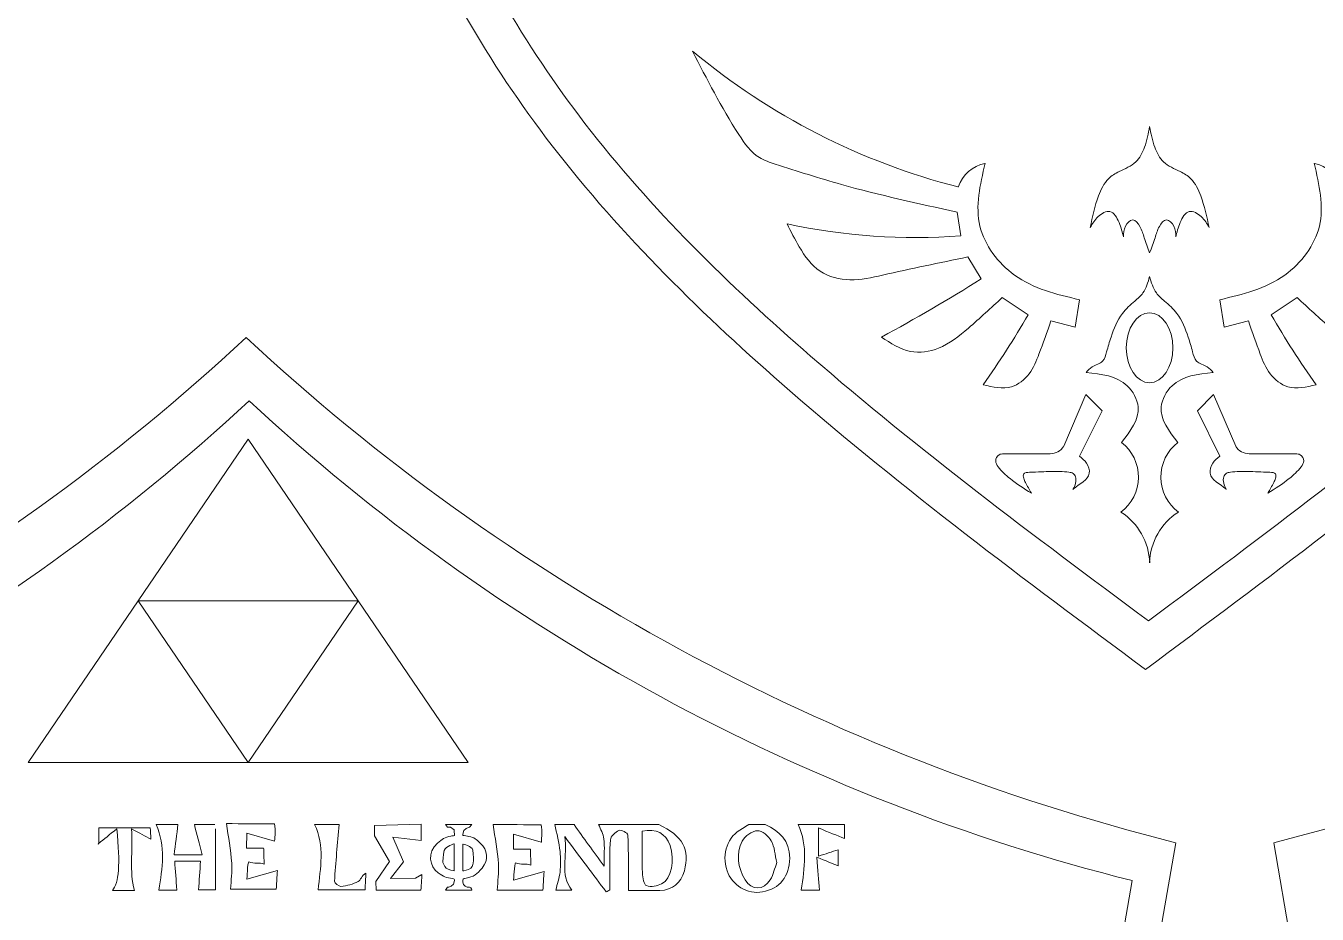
# Model space of a CAD drawing. Header units: inches. Extents: x 0 to 12, y 0 to 12.
# Drawn here: x 3.578 to 4.733, y 6.753 to 7.548 of the extents above; entities that cross this region are included whole.
import ezdxf

# ---------------------------------------------------------------- set-up
doc = ezdxf.new("R2010")
doc.units = ezdxf.units.IN
doc.header["$MEASUREMENT"] = 0

msp = doc.modelspace()

# ---------------------------------------------------------------- linework, layer by layer
at = {"color": 5, "lineweight": 0}
for p, q in [((4.4145, 7.3602), (4.4113, 7.3814)), ((4.4327, 7.3216), (4.4209, 7.3413)), ((4.4748, 7.2896), (4.4516, 7.3049)), ((4.5207, 7.303), (4.5169, 7.2783)), ((4.6464, 7.303), (4.6502, 7.2783)), ((4.6923, 7.2896), (4.7155, 7.3049)), ((4.5169, 7.2783), (4.4952, 7.284)), ((4.6502, 7.2783), (4.6719, 7.284)), ((4.5066, 7.1718), (4.5265, 7.2181)), ((4.5265, 7.2181), (4.5409, 7.2037)), ((4.6406, 7.2181), (4.6262, 7.2037)), ((4.6605, 7.1718), (4.6406, 7.2181)), ((4.5409, 7.2037), (4.5208, 7.1629)), ((4.6262, 7.2037), (4.6462, 7.1629)), ((3.7769, 7.1783), (3.6785, 7.0336)), ((3.8754, 7.0336), (3.7769, 7.1783)), ((4.4528, 7.1651), (4.4945, 7.1651)), ((4.7142, 7.1651), (4.6725, 7.1651)), ((3.6785, 7.0336), (3.58, 6.8888)), ((3.7769, 6.8888), (3.6785, 7.0336)), ((3.6785, 7.0336), (3.8754, 7.0336)), ((3.8754, 7.0336), (3.7769, 6.8888)), ((3.9738, 6.8888), (3.8754, 7.0336)), ((3.58, 6.8888), (3.7769, 6.8888)), ((3.7769, 6.8888), (3.9738, 6.8888)), ((4.48, 6.2747), (4.5679, 6.7831))]:
    msp.add_line(p, q, dxfattribs=at)
at = {"color": 250, "lineweight": 0}
for p, q in [((4.5143, 6.2819), (4.6068, 6.817)), ((4.6946, 6.817), (4.7871, 6.2819))]:
    msp.add_line(p, q, dxfattribs=at)
at = {"color": 5, "lineweight": 0}
for centre, radius, start, end in [((4.5618, 7.9891), 0.604, 230.1334, 255.6659), ((4.4427, 7.3935), 0.0322, 101.4674, 161.1937), ((4.7243, 7.3935), 0.0322, 18.8063, 78.5326), ((4.3743, 7.9093), 0.5506, 257.9267, 274.1924), ((3.6412, 8.5761), 1.4833, 298.2597, 302.2494), ((3.8151, 7.6688), 0.7609, 324.5017, 330.1066), ((5.3519, 7.6688), 0.7609, 209.8934, 215.4983), ((2.5466, 8.5361), 1.8077, 284.1261, 312.9293), ((5.0091, 8.5361), 1.8077, 227.0707, 255.8739), ((4.5343, 7.1443), 0.0392, 306.8379, 52.1804), ((4.6328, 7.1443), 0.0392, 127.8196, 233.1621), ((4.4943, 7.1797), 0.0146, 271.0459, 327.1361), ((4.6728, 7.1797), 0.0146, 212.8639, 268.9541), ((4.5275, 7.0657), 0.0561, 1.9204, 57.3192), ((4.6395, 7.0657), 0.0561, 122.6808, 178.0796)]:
    msp.add_arc(centre, radius, start, end, dxfattribs=at)
at = {"color": 250, "lineweight": 0}
for centre, start, end in [((2.4791, 8.6624), 284.1261, 312.9293), ((5.0712, 8.6624), 227.0707, 255.8739), ((4.2301, 8.6624), 284.1261, 312.9293)]:
    msp.add_arc(centre, 1.9029, start, end, dxfattribs=at)
at = {"color": 5, "lineweight": 0}
msp.add_ellipse((4.5835, 7.26), major_axis=(0, 0.0313), ratio=0.665933, dxfattribs=at)
at = {"color": 250, "lineweight": 0}
for points in [[(4.5797, 6.9721), (4.4715, 7.0526), (4.2817, 7.1938), (4.0447, 7.4248), (3.8911, 7.6873), (3.8572, 7.8819), (3.8405, 7.9849)], [(4.5797, 6.9721), (4.6878, 7.0526), (4.8776, 7.1938), (5.1147, 7.4248), (5.2682, 7.6873), (5.3021, 7.8819), (5.3188, 7.9849)]]:
    msp.add_open_spline(points, degree=3, knots=[0, 0, 0, 0, 0.0808468, 0.1419248, 0.197496, 0.2597021, 0.2597021, 0.2597021, 0.2597021], dxfattribs=at)
at = {"color": 5, "lineweight": 0}
for points, knots in [([(4.5824, 7.0155), (4.4797, 7.092), (4.2993, 7.2262), (4.0742, 7.4456), (3.9283, 7.695), (3.8961, 7.8798), (3.8802, 7.9777)], [0, 0, 0, 0, 0.0808468, 0.1419248, 0.197496, 0.2597021, 0.2597021, 0.2597021, 0.2597021]), ([(4.5824, 7.0155), (4.6851, 7.092), (4.8655, 7.2262), (5.0907, 7.4456), (5.2365, 7.695), (5.2687, 7.8798), (5.2846, 7.9777)], [0, 0, 0, 0, 0.0808468, 0.1419248, 0.197496, 0.2597021, 0.2597021, 0.2597021, 0.2597021]), ([(4.4113, 7.3814), (4.3765, 7.389), (4.3215, 7.401), (4.2637, 7.4195), (4.2297, 7.4305), (4.2041, 7.4674), (4.1873, 7.5005), (4.1746, 7.5255)], [0, 0, 0, 0, 0.02753964, 0.04351363, 0.0474821, 0.05463243, 0.07669562, 0.07669562, 0.07669562, 0.07669562]), ([(4.5835, 7.4581), (4.5823, 7.4518), (4.5802, 7.4406), (4.5719, 7.4244), (4.5578, 7.4189), (4.5443, 7.4109), (4.5356, 7.3924), (4.5323, 7.3772), (4.5303, 7.3677)], [0, 0, 0, 0, 0.00496667, 0.00889983, 0.01334248, 0.01630321, 0.02086423, 0.02843291, 0.02843291, 0.02843291, 0.02843291]), ([(4.5835, 7.4581), (4.5847, 7.4518), (4.5869, 7.4406), (4.5952, 7.4244), (4.6093, 7.4189), (4.6228, 7.4109), (4.6314, 7.3924), (4.6347, 7.3772), (4.6368, 7.3677)], [0, 0, 0, 0, 0.00496667, 0.00889983, 0.01334248, 0.01630321, 0.02086423, 0.02843291, 0.02843291, 0.02843291, 0.02843291]), ([(4.5207, 7.303), (4.5001, 7.3079), (4.4619, 7.317), (4.4231, 7.3687), (4.4318, 7.4059), (4.4363, 7.4251)], [0, 0, 0, 0, 0.01607831, 0.02987121, 0.04449574, 0.04449574, 0.04449574, 0.04449574]), ([(4.6464, 7.303), (4.6669, 7.3079), (4.7051, 7.317), (4.744, 7.3687), (4.7352, 7.4059), (4.7307, 7.4251)], [0, 0, 0, 0, 0.01607831, 0.02987121, 0.04449574, 0.04449574, 0.04449574, 0.04449574]), ([(4.5601, 7.3592), (4.5591, 7.3633), (4.5571, 7.3715), (4.5493, 7.3854), (4.5362, 7.3776), (4.5323, 7.3711), (4.5303, 7.3677)], [0, 0, 0, 0, 0.00351206, 0.00679766, 0.00978558, 0.01288207, 0.01288207, 0.01288207, 0.01288207]), ([(4.5835, 7.345), (4.5818, 7.3495), (4.5787, 7.3575), (4.5761, 7.3677), (4.5685, 7.3773), (4.5604, 7.3683), (4.5602, 7.3623), (4.5601, 7.3592)], [0, 0, 0, 0, 0.00367448, 0.00651244, 0.00872326, 0.0109429, 0.0134626, 0.0134626, 0.0134626, 0.0134626]), ([(4.5835, 7.345), (4.5853, 7.3495), (4.5883, 7.3575), (4.5909, 7.3677), (4.5985, 7.3773), (4.6067, 7.3683), (4.6068, 7.3623), (4.6069, 7.3592)], [0, 0, 0, 0, 0.00367448, 0.00651244, 0.00872326, 0.0109429, 0.0134626, 0.0134626, 0.0134626, 0.0134626]), ([(4.6069, 7.3592), (4.6079, 7.3633), (4.6099, 7.3715), (4.6177, 7.3854), (4.6309, 7.3776), (4.6348, 7.3711), (4.6368, 7.3677)], [0, 0, 0, 0, 0.00351206, 0.00679766, 0.00978558, 0.01288207, 0.01288207, 0.01288207, 0.01288207]), ([(4.4209, 7.3413), (4.3954, 7.336), (4.3604, 7.3288), (4.3162, 7.3185), (4.2864, 7.3259), (4.2703, 7.3486), (4.2626, 7.364), (4.2591, 7.3709)], [0, 0, 0, 0, 0.02023305, 0.02779216, 0.03497388, 0.04239776, 0.04841567, 0.04841567, 0.04841567, 0.04841567]), ([(4.5835, 7.3238), (4.582, 7.3185), (4.5796, 7.3099), (4.5688, 7.3006), (4.5564, 7.2897), (4.5498, 7.2724), (4.5454, 7.2582), (4.5425, 7.2463), (4.5324, 7.2442), (4.5283, 7.2397), (4.5266, 7.2379)], [0, 0, 0, 0, 0.00412311, 0.00675957, 0.01082209, 0.01687384, 0.02044886, 0.02277519, 0.025562, 0.02745838, 0.02745838, 0.02745838, 0.02745838]), ([(4.5835, 7.3238), (4.585, 7.3185), (4.5874, 7.3099), (4.5982, 7.3006), (4.6107, 7.2897), (4.6172, 7.2724), (4.6216, 7.2582), (4.6245, 7.2463), (4.6347, 7.2442), (4.6388, 7.2397), (4.6404, 7.2379)], [0, 0, 0, 0, 0.00412311, 0.00675957, 0.01082209, 0.01687384, 0.02044886, 0.02277519, 0.025562, 0.02745838, 0.02745838, 0.02745838, 0.02745838]), ([(4.4516, 7.3049), (4.4416, 7.2957), (4.4238, 7.2793), (4.3981, 7.2582), (4.3674, 7.2537), (4.3518, 7.264), (4.3435, 7.2696)], [0, 0, 0, 0, 0.01052872, 0.01884852, 0.02537562, 0.03288337, 0.03288337, 0.03288337, 0.03288337]), ([(4.7155, 7.3049), (4.7254, 7.2957), (4.7432, 7.2793), (4.7689, 7.2582), (4.7997, 7.2537), (4.8152, 7.264), (4.8236, 7.2696)], [0, 0, 0, 0, 0.01052872, 0.01884852, 0.02537562, 0.03288337, 0.03288337, 0.03288337, 0.03288337]), ([(4.4952, 7.284), (4.4917, 7.2741), (4.4861, 7.258), (4.4773, 7.236), (4.4588, 7.2211), (4.4433, 7.2248), (4.4346, 7.2269)], [0, 0, 0, 0, 0.00813648, 0.01321573, 0.01827977, 0.02485473, 0.02485473, 0.02485473, 0.02485473]), ([(4.6719, 7.284), (4.6753, 7.2741), (4.6809, 7.258), (4.6897, 7.236), (4.7083, 7.2211), (4.7237, 7.2248), (4.7325, 7.2269)], [0, 0, 0, 0, 0.00813648, 0.01321573, 0.01827977, 0.02485473, 0.02485473, 0.02485473, 0.02485473]), ([(4.5583, 7.1753), (4.5663, 7.1855), (4.5791, 7.202), (4.5615, 7.2341), (4.5403, 7.2364), (4.5266, 7.2379)], [0, 0, 0, 0, 0.00906876, 0.01459213, 0.02458282, 0.02458282, 0.02458282, 0.02458282]), ([(4.6087, 7.1753), (4.6008, 7.1855), (4.588, 7.202), (4.6055, 7.2341), (4.6267, 7.2364), (4.6404, 7.2379)], [0, 0, 0, 0, 0.00906876, 0.01459213, 0.02458282, 0.02458282, 0.02458282, 0.02458282]), ([(4.4777, 7.1299), (4.4712, 7.134), (4.4604, 7.1408), (4.4497, 7.1506), (4.4446, 7.1587), (4.4478, 7.1649), (4.4514, 7.165), (4.4528, 7.1651)], [0, 0, 0, 0, 0.00596177, 0.00986587, 0.01130521, 0.01296865, 0.01403095, 0.01403095, 0.01403095, 0.01403095]), ([(4.6893, 7.1299), (4.6958, 7.134), (4.7067, 7.1408), (4.7173, 7.1506), (4.7225, 7.1587), (4.7193, 7.1649), (4.7156, 7.165), (4.7142, 7.1651)], [0, 0, 0, 0, 0.00596177, 0.00986587, 0.01130521, 0.01296865, 0.01403095, 0.01403095, 0.01403095, 0.01403095]), ([(4.5208, 7.1629), (4.5231, 7.1611), (4.5278, 7.1573), (4.5323, 7.1432), (4.5204, 7.138), (4.5151, 7.1334), (4.5149, 7.1332)], [0, 0, 0, 0, 0.002263082, 0.004672888, 0.009805081, 0.009973743, 0.009973743, 0.009973743, 0.009973743]), ([(4.6462, 7.1629), (4.6439, 7.1611), (4.6393, 7.1573), (4.6348, 7.1432), (4.6467, 7.138), (4.652, 7.1334), (4.6521, 7.1332)], [0, 0, 0, 0, 0.002263082, 0.004672888, 0.009805081, 0.009973743, 0.009973743, 0.009973743, 0.009973743]), ([(4.4777, 7.1299), (4.4759, 7.133), (4.4733, 7.1374), (4.4707, 7.1428), (4.47, 7.1483), (4.4822, 7.1488), (4.494, 7.1493), (4.5072, 7.1494), (4.5153, 7.148), (4.5189, 7.1422), (4.5169, 7.1367), (4.5149, 7.1332)], [0, 0, 0, 0, 0.00278599, 0.00388366, 0.00486863, 0.00626844, 0.01134116, 0.01538852, 0.01640716, 0.01732059, 0.0203083, 0.0203083, 0.0203083, 0.0203083]), ([(4.6893, 7.1299), (4.6911, 7.133), (4.6937, 7.1374), (4.6964, 7.1428), (4.697, 7.1483), (4.6848, 7.1488), (4.6731, 7.1493), (4.6598, 7.1494), (4.6518, 7.148), (4.6481, 7.1422), (4.6501, 7.1367), (4.6521, 7.1332)], [0, 0, 0, 0, 0.00278599, 0.00388366, 0.00486863, 0.00626844, 0.01134116, 0.01538852, 0.01640716, 0.01732059, 0.0203083, 0.0203083, 0.0203083, 0.0203083])]:
    msp.add_open_spline(points, degree=3, knots=knots, dxfattribs=at)
at = {"color": 1, "lineweight": 0}
for points, knots in [([(3.6434, 6.8162), (3.6434, 6.8206), (3.6434, 6.825), (3.6434, 6.8303), (3.6586, 6.8303), (3.6734, 6.8303), (3.6893, 6.8303), (3.6895, 6.8273), (3.6896, 6.8239), (3.6899, 6.8201), (3.6848, 6.8229), (3.68, 6.8254), (3.6727, 6.8294), (3.674, 6.809), (3.6703, 6.7914), (3.6752, 6.7744), (3.6708, 6.7744), (3.6633, 6.7744), (3.6555, 6.7744), (3.6613, 6.7809), (3.6626, 6.7978), (3.6594, 6.8294), (3.6529, 6.8242), (3.648, 6.8203), (3.6431, 6.8164), (3.6431, 6.8164), (3.6434, 6.8162), (3.6434, 6.8162)], [0, 0, 0, 0, 1, 1, 1, 2, 2, 2, 3, 3, 3, 4, 4, 4, 5, 5, 5, 6, 6, 6, 7, 7, 7, 8, 8, 8, 9, 9, 9, 9]), ([(3.7478, 6.8295), (3.7478, 6.8284), (3.7478, 6.8273), (3.7478, 6.8262), (3.7478, 6.808), (3.7478, 6.7916), (3.7478, 6.7748), (3.7432, 6.7748), (3.7368, 6.7748), (3.7325, 6.7748), (3.7331, 6.7831), (3.7337, 6.7914), (3.7343, 6.8006), (3.7263, 6.8006), (3.7197, 6.8006), (3.7112, 6.8006), (3.7118, 6.7919), (3.7125, 6.7836), (3.7131, 6.7747), (3.7085, 6.7747), (3.7014, 6.7747), (3.6969, 6.7747), (3.7003, 6.7941), (3.7033, 6.8137), (3.6946, 6.8333), (3.7011, 6.8333), (3.7076, 6.8333), (3.7141, 6.8333), (3.713, 6.8244), (3.7119, 6.8156), (3.7107, 6.8061), (3.7195, 6.8061), (3.7261, 6.8061), (3.7359, 6.8061), (3.7333, 6.8161), (3.731, 6.8247), (3.7288, 6.8333), (3.7349, 6.8333), (3.741, 6.8333), (3.7471, 6.8333)], [0, 0, 0, 0, 1, 1, 1, 2, 2, 2, 3, 3, 3, 4, 4, 4, 5, 5, 5, 6, 6, 6, 7, 7, 7, 8, 8, 8, 9, 9, 9, 10, 10, 10, 11, 11, 11, 12, 12, 12, 13, 13, 13, 13]), ([(3.8004, 6.8339), (3.8017, 6.8287), (3.8006, 6.8183), (3.8006, 6.8183), (3.8006, 6.8183), (3.7756, 6.8255), (3.7756, 6.8255), (3.7756, 6.8255), (3.7755, 6.812), (3.7755, 6.812), (3.7755, 6.812), (3.7908, 6.812), (3.7908, 6.812), (3.7908, 6.812), (3.7912, 6.8006), (3.7912, 6.7978), (3.7869, 6.7996), (3.7826, 6.7977), (3.7776, 6.7999), (3.7763, 6.7991), (3.7758, 6.7843), (3.7758, 6.7843), (3.7758, 6.7843), (3.8031, 6.7922), (3.8031, 6.7922), (3.8031, 6.7922), (3.8024, 6.7803), (3.8021, 6.7754), (3.787, 6.7754), (3.7729, 6.7754), (3.7612, 6.7754), (3.7616, 6.7834), (3.7628, 6.7911), (3.7622, 6.7988), (3.7613, 6.8106), (3.7592, 6.8224), (3.7576, 6.8341), (3.7707, 6.8341), (3.7873, 6.8339), (3.8004, 6.8339)], [0, 0, 0, 0, 1, 1, 1, 2, 2, 2, 3, 3, 3, 4, 4, 4, 5, 5, 5, 6, 6, 6, 7, 7, 7, 8, 8, 8, 9, 9, 9, 10, 10, 10, 11, 11, 11, 12, 12, 12, 13, 13, 13, 13]), ([(3.8583, 6.8333), (3.8569, 6.8164), (3.8552, 6.7994), (3.8542, 6.7825), (3.8541, 6.781), (3.8582, 6.7777), (3.86, 6.7779), (3.8653, 6.7786), (3.8707, 6.7799), (3.8755, 6.7823), (3.8777, 6.7834), (3.8784, 6.7875), (3.8823, 6.7899), (3.8821, 6.7852), (3.8818, 6.7804), (3.8816, 6.7749), (3.8669, 6.7749), (3.8529, 6.7749), (3.8396, 6.7749), (3.8413, 6.7943), (3.8459, 6.8141), (3.8363, 6.8333), (3.8437, 6.8333), (3.851, 6.8333), (3.8583, 6.8333)], [0, 0, 0, 0, 1, 1, 1, 2, 2, 2, 3, 3, 3, 4, 4, 4, 5, 5, 5, 6, 6, 6, 7, 7, 7, 8, 8, 8, 8]), ([(3.9064, 6.822), (3.9064, 6.822), (3.9158, 6.8), (3.9158, 6.8), (3.9158, 6.8), (3.9043, 6.7851), (3.9043, 6.7851), (3.9043, 6.7851), (3.9266, 6.7852), (3.9266, 6.7852), (3.9266, 6.7852), (3.9324, 6.7885), (3.9324, 6.7885), (3.9324, 6.7885), (3.9318, 6.7796), (3.9315, 6.7746), (3.9167, 6.7746), (3.8915, 6.7746), (3.8915, 6.7746), (3.8915, 6.7746), (3.8913, 6.7822), (3.8913, 6.7822), (3.8913, 6.7822), (3.9033, 6.8002), (3.9033, 6.8002), (3.9033, 6.8002), (3.89, 6.8231), (3.89, 6.8231), (3.89, 6.8231), (3.8899, 6.8324), (3.8899, 6.8324), (3.8899, 6.8324), (3.9316, 6.8335), (3.9316, 6.8335), (3.9316, 6.8286), (3.9316, 6.8238), (3.9316, 6.8189), (3.9316, 6.8189), (3.9064, 6.822), (3.9064, 6.822)], [0, 0, 0, 0, 1, 1, 1, 2, 2, 2, 3, 3, 3, 4, 4, 4, 5, 5, 5, 6, 6, 6, 7, 7, 7, 8, 8, 8, 9, 9, 9, 10, 10, 10, 11, 11, 11, 12, 12, 12, 13, 13, 13, 13]), ([(3.977, 6.8334), (3.977, 6.8334), (3.9751, 6.8309), (3.9751, 6.8309), (3.9751, 6.8309), (3.9688, 6.8301), (3.9689, 6.8248), (3.9689, 6.8244), (3.9689, 6.8241), (3.9689, 6.8236), (3.9708, 6.8233), (3.9727, 6.823), (3.9745, 6.8227), (3.9792, 6.8218), (3.981, 6.8199), (3.9845, 6.8167), (3.9915, 6.8104), (3.9922, 6.8016), (3.9862, 6.7943), (3.9819, 6.789), (3.9785, 6.7864), (3.9719, 6.7853), (3.9689, 6.7847), (3.9689, 6.7848), (3.9689, 6.7817), (3.9689, 6.7783), (3.9735, 6.7771), (3.9735, 6.7771), (3.9735, 6.7771), (3.9744, 6.7771), (3.9749, 6.7771), (3.9773, 6.777), (3.9771, 6.7746), (3.9771, 6.7746), (3.9771, 6.7746), (3.9534, 6.7746), (3.9534, 6.7746), (3.9534, 6.7746), (3.9554, 6.7771), (3.9554, 6.7771), (3.9554, 6.7771), (3.9615, 6.7779), (3.9615, 6.7831), (3.9615, 6.7844), (3.9613, 6.7849), (3.9598, 6.785), (3.9543, 6.7856), (3.9515, 6.7867), (3.947, 6.7901), (3.9393, 6.7959), (3.9367, 6.8082), (3.9463, 6.8167), (3.9505, 6.8203), (3.9529, 6.822), (3.9583, 6.823), (3.9593, 6.8231), (3.9603, 6.8232), (3.9616, 6.8234), (3.9615, 6.8251), (3.9612, 6.8285), (3.9612, 6.8285), (3.9612, 6.8285), (3.958, 6.8308), (3.958, 6.8308), (3.958, 6.8308), (3.9554, 6.8309), (3.9554, 6.8309), (3.9554, 6.8309), (3.9534, 6.8334), (3.9534, 6.8334), (3.9534, 6.8334), (3.977, 6.8334), (3.977, 6.8334)], [0, 0, 0, 0, 1, 1, 1, 2, 2, 2, 3, 3, 3, 4, 4, 4, 5, 5, 5, 6, 6, 6, 7, 7, 7, 8, 8, 8, 9, 9, 9, 10, 10, 10, 11, 11, 11, 12, 12, 12, 13, 13, 13, 14, 14, 14, 15, 15, 15, 16, 16, 16, 17, 17, 17, 18, 18, 18, 19, 19, 19, 20, 20, 20, 21, 21, 21, 22, 22, 22, 23, 23, 23, 24, 24, 24, 24]), ([(4.039, 6.8331), (4.0403, 6.8278), (4.0392, 6.8175), (4.0392, 6.8175), (4.0392, 6.8175), (4.0142, 6.8247), (4.0142, 6.8247), (4.0142, 6.8247), (4.0142, 6.8112), (4.0142, 6.8112), (4.0142, 6.8112), (4.0295, 6.8112), (4.0295, 6.8112), (4.0295, 6.8112), (4.0298, 6.7997), (4.0298, 6.797), (4.0255, 6.7988), (4.0212, 6.7969), (4.0162, 6.799), (4.015, 6.7983), (4.0144, 6.7834), (4.0144, 6.7834), (4.0144, 6.7834), (4.0417, 6.7913), (4.0417, 6.7913), (4.0417, 6.7913), (4.041, 6.7795), (4.0407, 6.7746), (4.0256, 6.7746), (4.0115, 6.7746), (3.9998, 6.7746), (4.0002, 6.7825), (4.0014, 6.7903), (4.0009, 6.798), (4, 6.8098), (3.9978, 6.8215), (3.9962, 6.8333), (4.0093, 6.8333), (4.026, 6.8331), (4.039, 6.8331)], [0, 0, 0, 0, 1, 1, 1, 2, 2, 2, 3, 3, 3, 4, 4, 4, 5, 5, 5, 6, 6, 6, 7, 7, 7, 8, 8, 8, 9, 9, 9, 10, 10, 10, 11, 11, 11, 12, 12, 12, 13, 13, 13, 13]), ([(4.1443, 6.8333), (4.1657, 6.8232), (4.1726, 6.8107), (4.1672, 6.7919), (4.164, 6.7809), (4.1569, 6.7746), (4.1452, 6.7743), (4.135, 6.7741), (4.1249, 6.7743), (4.1171, 6.7743), (4.1171, 6.7911), (4.1173, 6.8076), (4.1167, 6.8241), (4.1166, 6.8257), (4.1104, 6.829), (4.1086, 6.8281), (4.1054, 6.8266), (4.1013, 6.8228), (4.101, 6.8196), (4.1, 6.8091), (4.1006, 6.7985), (4.1006, 6.7879), (4.1006, 6.7835), (4.1006, 6.7792), (4.1006, 6.7748), (4.0995, 6.7742), (4.0984, 6.7736), (4.0972, 6.773), (4.0857, 6.7885), (4.0741, 6.804), (4.0602, 6.8226), (4.0629, 6.8046), (4.0555, 6.7888), (4.0665, 6.7746), (4.0616, 6.7746), (4.056, 6.7746), (4.0522, 6.7746), (4.0535, 6.78), (4.0554, 6.7853), (4.056, 6.7908), (4.0566, 6.7968), (4.0567, 6.8031), (4.056, 6.8091), (4.055, 6.8172), (4.053, 6.8253), (4.0514, 6.8333), (4.0571, 6.8333), (4.0628, 6.8333), (4.0685, 6.8333), (4.077, 6.8214), (4.0855, 6.8096), (4.0954, 6.7959), (4.0954, 6.8056), (4.096, 6.8131), (4.0952, 6.8205), (4.0947, 6.8249), (4.0921, 6.829), (4.0905, 6.8333), (4.1084, 6.8333), (4.1264, 6.8333), (4.1443, 6.8333)], [0, 0, 0, 0, 1, 1, 1, 2, 2, 2, 3, 3, 3, 4, 4, 4, 5, 5, 5, 6, 6, 6, 7, 7, 7, 8, 8, 8, 9, 9, 9, 10, 10, 10, 11, 11, 11, 12, 12, 12, 13, 13, 13, 14, 14, 14, 15, 15, 15, 16, 16, 16, 17, 17, 17, 18, 18, 18, 19, 19, 19, 20, 20, 20, 20]), ([(4.1295, 6.8274), (4.1295, 6.8147), (4.1292, 6.8022), (4.1297, 6.7898), (4.1298, 6.7859), (4.131, 6.7794), (4.1332, 6.7786), (4.1372, 6.7772), (4.143, 6.7782), (4.1469, 6.7802), (4.1557, 6.7848), (4.1588, 6.8013), (4.1544, 6.8145), (4.1504, 6.8261), (4.1421, 6.8294), (4.1295, 6.8274)], [0, 0, 0, 0, 1, 1, 1, 2, 2, 2, 3, 3, 3, 4, 4, 4, 5, 5, 5, 5]), ([(4.2396, 6.8333), (4.2524, 6.8273), (4.2615, 6.8188), (4.2615, 6.8032), (4.2614, 6.787), (4.2526, 6.7758), (4.2371, 6.773), (4.2238, 6.7705), (4.2097, 6.779), (4.2054, 6.792), (4.2003, 6.8073), (4.206, 6.8227), (4.2191, 6.8298), (4.2211, 6.8309), (4.223, 6.8321), (4.2249, 6.8333), (4.2298, 6.8333), (4.2347, 6.8333), (4.2396, 6.8333)], [0, 0, 0, 0, 1, 1, 1, 2, 2, 2, 3, 3, 3, 4, 4, 4, 5, 5, 5, 6, 6, 6, 6]), ([(4.3105, 6.8333), (4.3105, 6.8281), (4.3105, 6.8228), (4.3105, 6.8208), (4.3038, 6.8235), (4.2966, 6.8264), (4.2873, 6.8302), (4.2873, 6.8202), (4.2873, 6.814), (4.2873, 6.805), (4.2935, 6.807), (4.2993, 6.8089), (4.3048, 6.8107), (4.3048, 6.8067), (4.3048, 6.801), (4.3048, 6.7963), (4.2998, 6.7984), (4.2941, 6.8007), (4.2857, 6.8041), (4.2867, 6.7921), (4.2874, 6.7836), (4.2881, 6.7747), (4.2846, 6.7747), (4.2776, 6.7747), (4.2718, 6.7747), (4.2747, 6.7944), (4.278, 6.8141), (4.2689, 6.8333), (4.2828, 6.8333), (4.2966, 6.8333), (4.3105, 6.8333)], [0, 0, 0, 0, 1, 1, 1, 2, 2, 2, 3, 3, 3, 4, 4, 4, 5, 5, 5, 6, 6, 6, 7, 7, 7, 8, 8, 8, 9, 9, 9, 10, 10, 10, 10]), ([(4.2499, 6.7992), (4.2482, 6.8063), (4.248, 6.8133), (4.245, 6.8187), (4.2426, 6.8229), (4.2367, 6.828), (4.2326, 6.8278), (4.2278, 6.8276), (4.2213, 6.823), (4.219, 6.8185), (4.2132, 6.807), (4.215, 6.7947), (4.2216, 6.7837), (4.2274, 6.7741), (4.2383, 6.7742), (4.2441, 6.7839), (4.2469, 6.7886), (4.2481, 6.7943), (4.2499, 6.7992)], [0, 0, 0, 0, 1, 1, 1, 2, 2, 2, 3, 3, 3, 4, 4, 4, 5, 5, 5, 6, 6, 6, 6]), ([(3.6431, 6.8164), (3.6431, 6.8164), (3.6428, 6.8156), (3.6428, 6.8156), (3.6428, 6.8156), (3.6434, 6.8162), (3.6434, 6.8162), (3.6434, 6.8162), (3.6431, 6.8164), (3.6431, 6.8164)], [0, 0, 0, 0, 1, 1, 1, 2, 2, 2, 3, 3, 3, 3]), ([(3.9614, 6.816), (3.9614, 6.816), (3.9537, 6.814), (3.9524, 6.81), (3.9511, 6.806), (3.9512, 6.7993), (3.9512, 6.7993), (3.9512, 6.7993), (3.9523, 6.796), (3.9541, 6.7943), (3.9558, 6.7926), (3.9614, 6.792), (3.9614, 6.792), (3.9614, 6.792), (3.9614, 6.816), (3.9614, 6.816)], [0, 0, 0, 0, 1, 1, 1, 2, 2, 2, 3, 3, 3, 4, 4, 4, 5, 5, 5, 5]), ([(3.969, 6.7919), (3.9694, 6.7919), (3.9741, 6.7924), (3.9761, 6.7942), (3.9781, 6.796), (3.9784, 6.7993), (3.9784, 6.7993), (3.9784, 6.7993), (3.9787, 6.8066), (3.978, 6.8104), (3.9773, 6.8142), (3.969, 6.8157), (3.969, 6.8157), (3.969, 6.8157), (3.969, 6.803), (3.969, 6.7919)], [0, 0, 0, 0, 1, 1, 1, 2, 2, 2, 3, 3, 3, 4, 4, 4, 5, 5, 5, 5])]:
    msp.add_open_spline(points, degree=3, knots=knots, dxfattribs=at)

doc.saveas('drawing.dxf')
